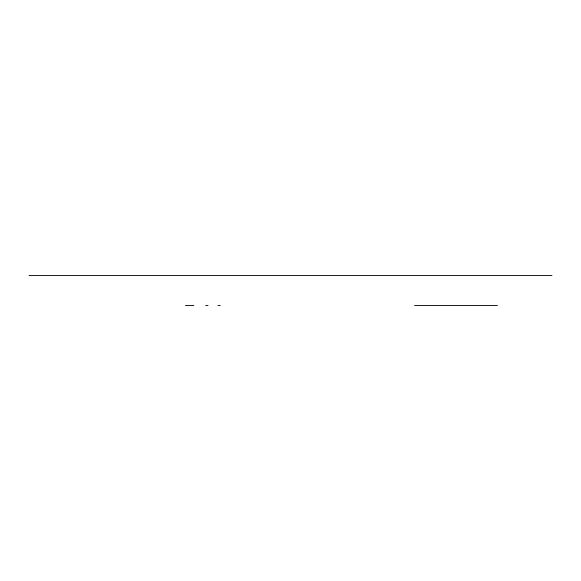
<?xml version="1.0" encoding="UTF-8"?>
<svg xmlns="http://www.w3.org/2000/svg" width="581" height="581" viewBox="0 0 581 581"><rect width="100%" height="100%" fill="white"/><g stroke="black" fill="none" stroke-linecap="round" stroke-linejoin="round"><path stroke-width="0.87" d="M29.05 275.438L551.95 275.438M185.462 305.562L193.793 305.562M205.703 305.562L208.027 305.562M217.962 305.562L220.257 305.562M414.573 305.562L497.438 305.562"/></g></svg>
